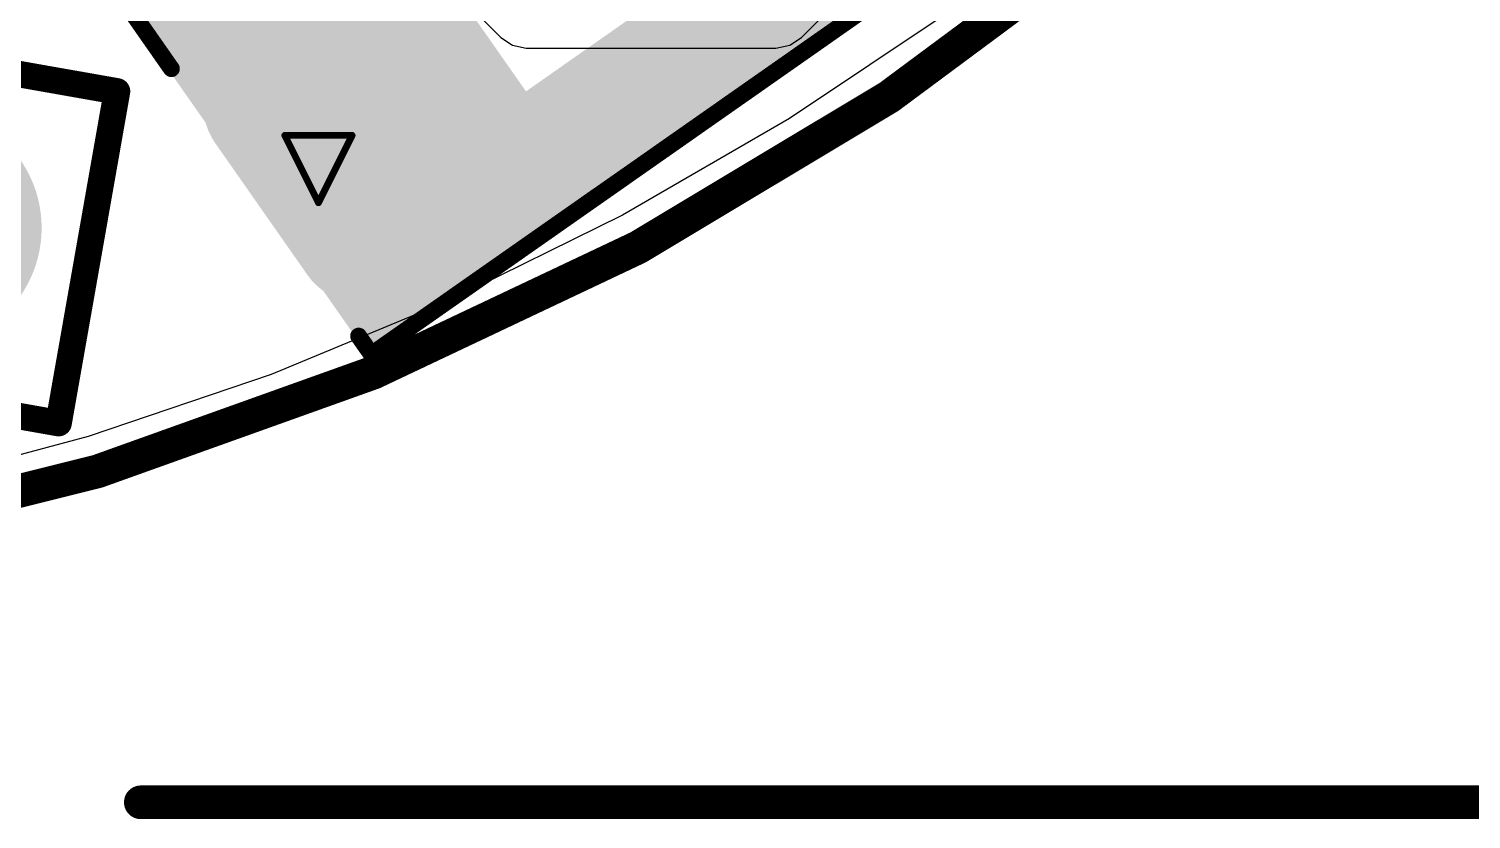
# Model space of a CAD drawing. Header units: inches. Extents: x -8 to 386, y -12 to 64.
# Drawn here: x 21.05 to 31.93, y -10.79 to -4.83 of the extents above; entities that cross this region are included whole.
import ezdxf

# ---------------------------------------------------------------- set-up
doc = ezdxf.new("R2010")
doc.units = ezdxf.units.IN
for name, color, linetype in [('Board_outline', 216, 'Continuous'), ('Bottom Layer', 5, 'Continuous'), ('Bottom Solder', 6, 'Continuous'), ('Dimension', 6, 'Continuous'), ('Drill Drawing', 1, 'Continuous'), ('Multi-Layer', 9, 'Continuous'), ('Pad Holes', 156, 'Continuous'), ('Top Layer', 1, 'Continuous'), ('Top Overlay', 2, 'Continuous'), ('Top Solder', 216, 'Continuous')]:
    doc.layers.add(name, color=color, linetype=linetype)

msp = doc.modelspace()

# ---------------------------------------------------------------- hatches: boundary and pattern name
at = {"layer": 'Bottom Layer'}
h = msp.add_hatch(color=5, dxfattribs=at)
edge = h.paths.add_edge_path()
edge.add_arc((23.577, -6.383), 0.425, 215, 395)
edge.add_line((23.925, -6.139), (23.237, -5.156))
edge.add_arc((22.889, -5.4), 0.425, 35, 215)
edge.add_line((22.541, -5.644), (23.229, -6.627))
at = {"layer": 'Bottom Solder'}
h = msp.add_hatch(color=6, dxfattribs=at)
edge = h.paths.add_edge_path()
edge.add_arc((23.577, -6.383), 0.527, 215, 395)
edge.add_line((24.009, -6.081), (23.32, -5.098))
edge.add_arc((22.889, -5.4), 0.527, 35, 215)
edge.add_line((22.458, -5.702), (23.146, -6.685))
h = msp.add_hatch(color=6, dxfattribs=at)
edge = h.paths.add_edge_path()
edge.add_arc((20.242, -6.336), 0.902, 0, 360)
at = {"layer": 'Multi-Layer'}
h = msp.add_hatch(color=9, dxfattribs=at)
edge = h.paths.add_edge_path()
edge.add_arc((23.577, -6.383), 0.425, 215, 395)
edge.add_line((23.925, -6.139), (23.237, -5.156))
edge.add_arc((22.889, -5.4), 0.425, 35, 215)
edge.add_line((22.541, -5.644), (23.229, -6.627))
at = {"layer": 'Pad Holes'}
h = msp.add_hatch(color=7, dxfattribs=at)
edge = h.paths.add_edge_path()
edge.add_arc((23.577, -6.383), 0.225, 215, 395)
edge.add_line((23.761, -6.254), (23.073, -5.271))
edge.add_arc((22.889, -5.4), 0.225, 35, 215)
edge.add_line((22.705, -5.529), (23.393, -6.512))
at = {"layer": 'Top Layer'}
for points in [[(24.921, -6.309), (31.52, -1.689), (31.008, -0.958), (24.409, -5.579)], [(23.582, -7.257), (25.315, -6.043), (22.408, -1.891), (20.674, -3.105)]]:
    msp.add_hatch(color=1, dxfattribs=at).paths.add_polyline_path(points)
h = msp.add_hatch(color=1, dxfattribs=at)
edge = h.paths.add_edge_path()
edge.add_arc((23.577, -6.383), 0.425, 215, 395)
edge.add_line((23.925, -6.139), (23.237, -5.156))
edge.add_arc((22.889, -5.4), 0.425, 35, 215)
edge.add_line((22.541, -5.644), (23.229, -6.627))
at = {"layer": 'Top Solder'}
h = msp.add_hatch(color=216, dxfattribs=at)
edge = h.paths.add_edge_path()
edge.add_arc((23.577, -6.383), 0.527, 215, 395)
edge.add_line((24.009, -6.081), (23.32, -5.098))
edge.add_arc((22.889, -5.4), 0.527, 35, 215)
edge.add_line((22.458, -5.702), (23.146, -6.685))
h = msp.add_hatch(color=216, dxfattribs=at)
edge = h.paths.add_edge_path()
edge.add_arc((20.242, -6.336), 0.902, 0, 360)

# ---------------------------------------------------------------- linework, layer by layer
at = {"layer": 'Board_outline'}
msp.add_lwpolyline([(37.537, 13.36, 0.254, 0.254, 1), (-7.463, 13.36, 0.254, 0.254, 1)], format="xyseb", close=True, dxfattribs=at)
at = {"layer": 'Bottom Layer'}
for p, q in [((23.6, -3.89), (24.609, -4.899)), ((26.877, -4.899), (27.302, -4.474)), ((27.999, -4.702), (26.788, -5.511)), ((24.609, -4.899), (24.697, -4.958)), ((24.697, -4.958), (24.801, -4.979)), ((24.801, -4.979), (24.801, -4.979)), ((24.801, -4.979), (26.685, -4.979)), ((26.685, -4.979), (26.789, -4.958)), ((26.789, -4.958), (26.877, -4.899)), ((26.788, -5.511), (25.527, -6.24)), ((25.527, -6.24), (24.221, -6.884)), ((24.221, -6.884), (22.875, -7.441)), ((22.875, -7.441), (21.496, -7.909)), ((21.496, -7.909), (20.09, -8.286))]:
    msp.add_line(p, q, dxfattribs=at)
at = {"layer": 'Dimension'}
msp.add_lwpolyline([(21.893, -10.668, 0.254, 0.254, 0), (37.537, -10.668, 0.254, 0.254, 0)], format="xyseb", dxfattribs=at)
msp.add_lwpolyline([(21.829, -10.668, 0.127, 0.127, 1), (21.956, -10.668, 0.127, 0.127, 1)], format="xyseb", close=True, dxfattribs=at)
at = {"layer": 'Drill Drawing'}
for points in [[(22.979, -5.638, 0.0508, 0.0508, 0), (23.487, -5.638, 0.0508, 0.0508, 0)], [(22.979, -5.638, 0.0508, 0.0508, 0), (23.233, -6.146, 0.0508, 0.0508, 0)], [(23.233, -6.146, 0.0508, 0.0508, 0), (23.487, -5.638, 0.0508, 0.0508, 0)]]:
    msp.add_lwpolyline(points, format="xyseb", dxfattribs=at)
for points in [[(22.966, -5.638, 0.0254, 0.0254, 1), (22.992, -5.638, 0.0254, 0.0254, 1)], [(22.966, -5.638, 0.0254, 0.0254, 1), (22.992, -5.638, 0.0254, 0.0254, 1)], [(23.474, -5.638, 0.0254, 0.0254, 1), (23.5, -5.638, 0.0254, 0.0254, 1)], [(23.474, -5.638, 0.0254, 0.0254, 1), (23.5, -5.638, 0.0254, 0.0254, 1)], [(23.22, -6.146, 0.0254, 0.0254, 1), (23.246, -6.146, 0.0254, 0.0254, 1)], [(23.22, -6.146, 0.0254, 0.0254, 1), (23.246, -6.146, 0.0254, 0.0254, 1)]]:
    msp.add_lwpolyline(points, format="xyseb", close=True, dxfattribs=at)
at = {"layer": 'Top Layer'}
for p, q in [((27.999, -4.702), (26.788, -5.511)), ((26.788, -5.511), (25.527, -6.24)), ((25.527, -6.24), (24.221, -6.884)), ((24.221, -6.884), (22.875, -7.441)), ((22.875, -7.441), (21.496, -7.909)), ((21.496, -7.909), (20.09, -8.286))]:
    msp.add_line(p, q, dxfattribs=at)
at = {"layer": 'Top Overlay'}
for points in [[(23.633, -7.29, 0.127, 0.127, 0), (31.701, -1.641, 0.127, 0.127, 0)], [(1.702, -1.778, 0.2, 0.2, 0), (21.713, -5.306, 0.2, 0.2, 0)], [(1.261, -4.279, 0.2, 0.2, 0), (21.272, -7.808, 0.2, 0.2, 0)], [(21.594, -4.378, 0.127, 0.127, 0), (22.123, -5.135, 0.127, 0.127, 0)], [(21.272, -7.808, 0.2, 0.2, 0), (21.713, -5.306, 0.2, 0.2, 0)], [(23.536, -7.152, 0.127, 0.127, 0), (23.633, -7.29, 0.127, 0.127, 0)]]:
    msp.add_lwpolyline(points, format="xyseb", dxfattribs=at)
for points in [[(22.092, -5.135, 0.0635, 0.0635, 1), (22.155, -5.135, 0.0635, 0.0635, 1)], [(21.663, -5.306, 0.1, 0.1, 1), (21.763, -5.306, 0.1, 0.1, 1)], [(21.663, -5.306, 0.1, 0.1, 1), (21.763, -5.306, 0.1, 0.1, 1)], [(23.504, -7.152, 0.0635, 0.0635, 1), (23.568, -7.152, 0.0635, 0.0635, 1)], [(23.601, -7.29, 0.0635, 0.0635, 1), (23.664, -7.29, 0.0635, 0.0635, 1)], [(23.601, -7.29, 0.0635, 0.0635, 1), (23.664, -7.29, 0.0635, 0.0635, 1)], [(21.222, -7.808, 0.1, 0.1, 1), (21.322, -7.808, 0.1, 0.1, 1)], [(21.222, -7.808, 0.1, 0.1, 1), (21.322, -7.808, 0.1, 0.1, 1)]]:
    msp.add_lwpolyline(points, format="xyseb", close=True, dxfattribs=at)

doc.saveas('drawing.dxf')
